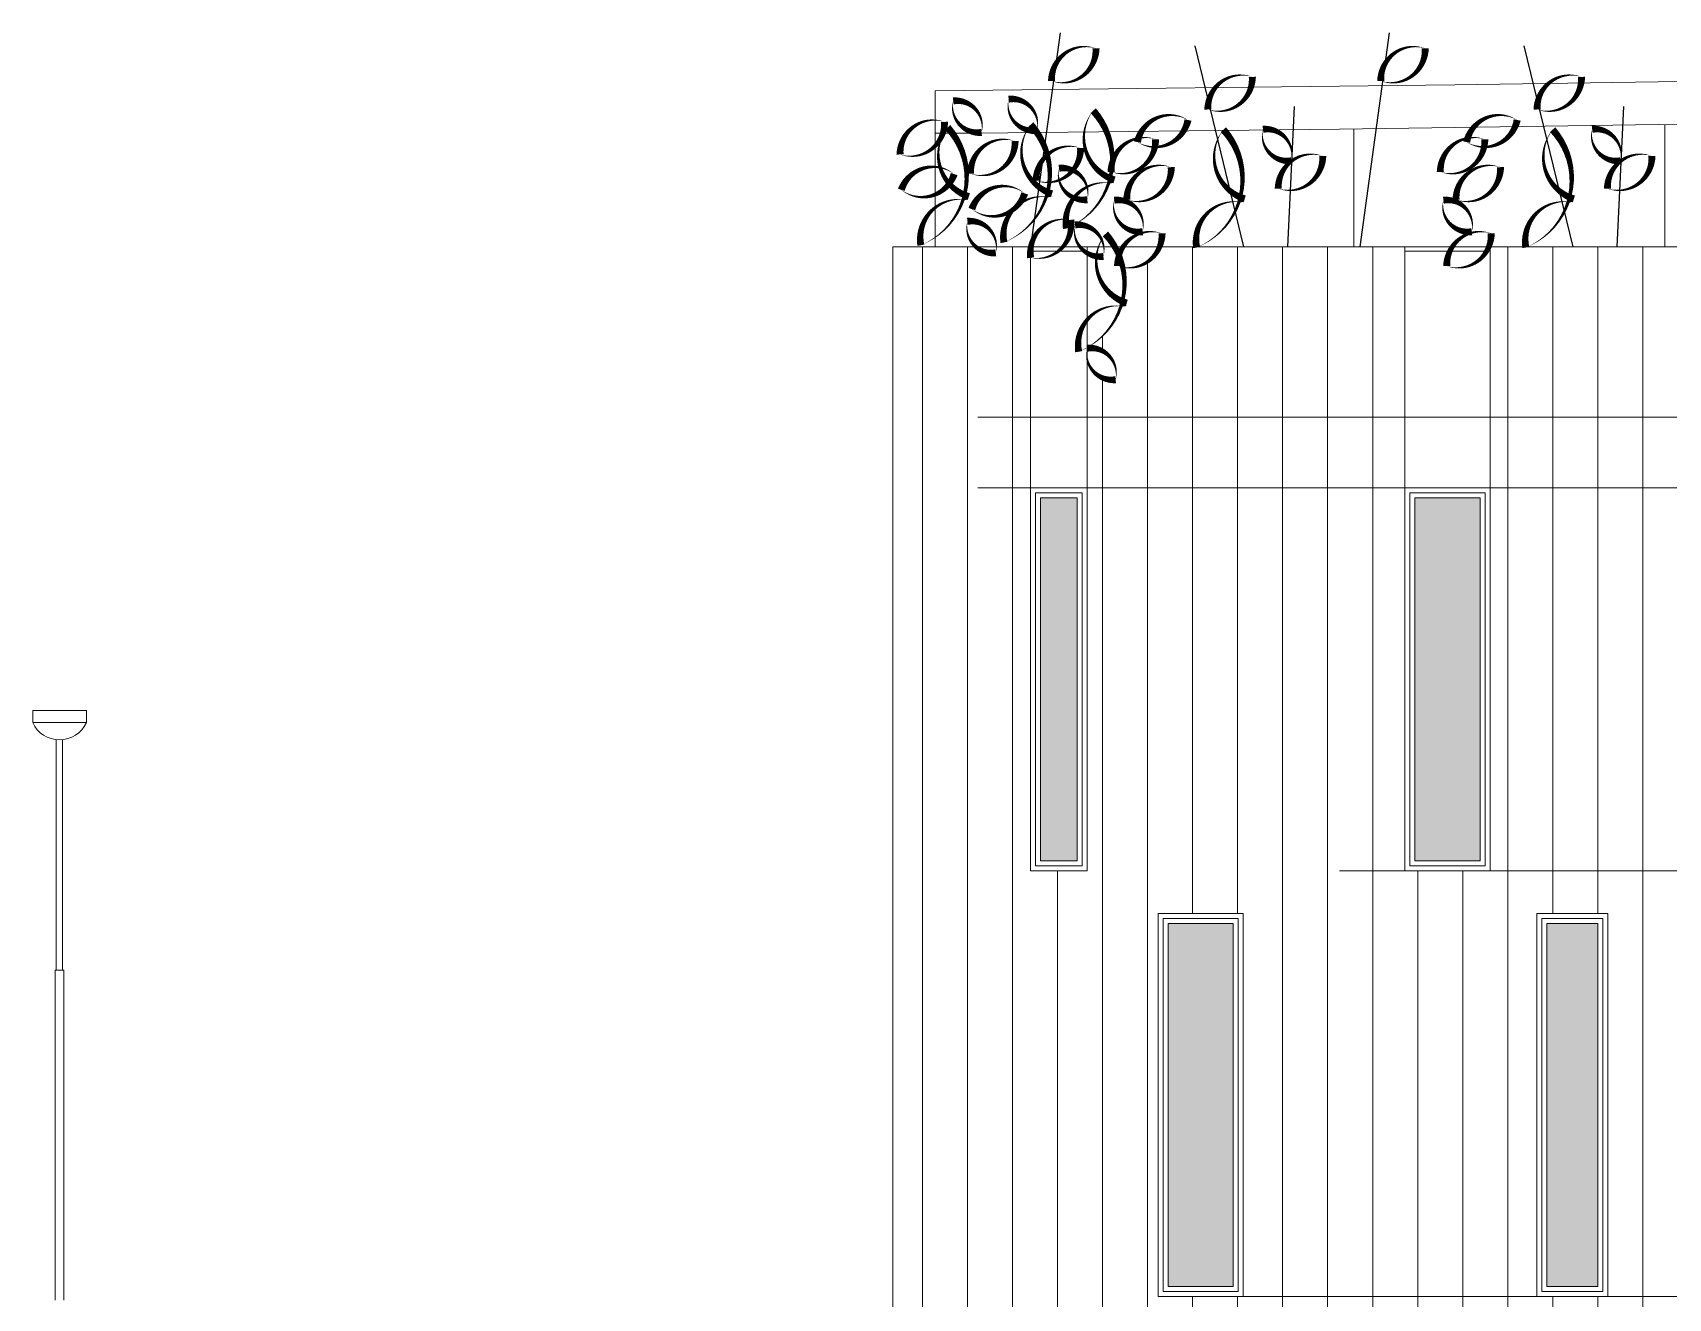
# Model space of a CAD drawing. Header units: metres. Extents: x -45 to 1930, y -347 to 488.
# Drawn here: x 110.89 to 122.42, y -251.78 to -242.85 of the extents above; entities that cross this region are included whole.
import ezdxf

# ---------------------------------------------------------------- set-up
doc = ezdxf.new("R2010")
doc.units = ezdxf.units.M
doc.layers.add('FLOATINGWINDOWS', color=2, linetype='Continuous', plot=False)
for name, color, linetype in [('SRAFY', 3, 'Continuous'), ('srafy sklo', 252, 'Continuous'), ('SRAFY-TERÉN', 252, 'Continuous'), ('zariz.predmety', 203, 'Continuous'), ('ZARIZOVAKY', 251, 'Continuous'), ('ZDIVO', 1, 'Continuous')]:
    doc.layers.add(name, color=color, linetype=linetype)

msp = doc.modelspace()

# ---------------------------------------------------------------- hatches: boundary and pattern name
at = {"layer": 'srafy sklo', "linetype": 'Continuous', "lineweight": 0}
h = msp.add_hatch(dxfattribs=at)
h.set_pattern_fill('DOTS', color=256, scale=0.05, style=0)
h.set_pattern_definition([(0, (127.22875, -244.36392), (0.0396875, 0.079375), [0, -0.079375])])
h.paths.add_polyline_path([(118.250226, -246.13392), (117.990226, -246.13392), (117.990226, -248.69392), (118.250226, -248.69392)])
h.paths.add_polyline_path([(121.090394, -246.13392), (120.630394, -246.13392), (120.630394, -248.69392), (121.090394, -248.69392)])
h.paths.add_polyline_path([(123.743489, -246.13392), (123.483489, -246.13392), (123.483489, -248.69392), (123.743489, -248.69392)])
h.paths.add_polyline_path([(126.197221, -246.13392), (125.837221, -246.13392), (125.837221, -248.69392), (126.197221, -248.69392)])
h.paths.add_polyline_path([(126.599857, -249.13392), (126.239857, -249.13392), (126.239857, -251.69392), (126.599857, -251.69392)])
h.paths.add_polyline_path([(124.670333, -249.13392), (124.410333, -249.13392), (124.410333, -251.69392), (124.670333, -251.69392)])
h.paths.add_polyline_path([(121.920554, -249.13392), (121.560554, -249.13392), (121.560554, -251.69392), (121.920554, -251.69392)])
h.paths.add_polyline_path([(119.349911, -249.13392), (118.889911, -249.13392), (118.889911, -251.69392), (119.349911, -251.69392)])
at = {"layer": 'SRAFY-TERÉN', "linetype": 'Continuous', "lineweight": 0}
h = msp.add_hatch(dxfattribs=at)
h.set_pattern_fill('LINE', color=256, scale=0.1, angle=90, style=0)
h.paths.add_polyline_path([(117.920226, -246.06392), (117.920226, -244.433144, -0.055640068), (117.920226, -244.380465), (117.920226, -244.36392), (117.680067, -244.36392, -0.059217392), (117.675354, -244.406715, -0.210931548), (117.534365, -244.36392), (116.949188, -244.36392), (116.949188, -252.36392), (127.75533, -252.36392), (127.75533, -252.32702), (127.75533, -251.76392), (119.007954, -251.76392), (118.819911, -251.76392), (118.819911, -249.06392), (119.419911, -249.06392), (119.419911, -251.76392), (121.490554, -251.76392), (121.490554, -249.06392), (121.990554, -249.06392), (121.990554, -251.76392), (124.340333, -251.76392), (124.340333, -249.06392), (124.740333, -249.06392), (127.75533, -249.06392), (127.75533, -248.76392), (123.749188, -248.76392), (123.413489, -248.76392), (120.560394, -248.76392), (120.560394, -246.06392), (118.320226, -246.06392), (118.320226, -248.76392), (117.920226, -248.76392)])
h = msp.add_hatch(dxfattribs=at)
h.set_pattern_fill('LINE', color=256, scale=0.1, angle=90, style=0)
h.paths.add_polyline_path([(120.560394, -244.36392), (119.103444, -244.36392, -0.006262489), (119.091444, -244.36899, -0.004681053), (119.09058, -244.36392), (118.830244, -244.36392, -0.351361139), (118.571019, -244.508925, -0.117115341), (118.567656, -244.749242, 0.031518356), (118.60446, -244.762943, 0.627219535), (118.576882, -244.784199, 0.017026921), (118.558353, -244.781646, -0.186684928), (118.32205, -245.073194, 0.007419469), (118.320749, -245.078448, -0.520567051), (118.520458, -245.300741, -0.386978305), (118.320226, -245.15858), (118.320226, -245.56392), (120.560394, -245.56392)], flags=17)
h = msp.add_hatch(dxfattribs=at)
h.set_pattern_fill('LINE', color=256, scale=0.1, angle=90, style=0)
h.paths.add_polyline_path([(121.160394, -245.56392), (123.413489, -245.56392), (123.413489, -244.36392), (121.424371, -244.36392, -0.006262489), (121.412371, -244.36899, -0.004681053), (121.411507, -244.36392), (121.160394, -244.36392)], flags=17)
h = msp.add_hatch(dxfattribs=at)
h.set_pattern_fill('LINE', color=256, scale=0.1, angle=90, style=0)
h.paths.add_polyline_path([(118.320226, -246.06392), (120.560394, -246.06392), (120.560394, -245.56392), (118.320226, -245.56392)], flags=17)
h = msp.add_hatch(dxfattribs=at)
h.set_pattern_fill('LINE', color=256, scale=0.1, angle=90, style=0)
h.paths.add_polyline_path([(121.160394, -246.06392), (123.413489, -246.06392), (123.413489, -245.56392), (121.160394, -245.56392)], flags=17)
h = msp.add_hatch(dxfattribs=at)
h.set_pattern_fill('LINE', color=256, scale=0.1, angle=90, style=0)
h.paths.add_polyline_path([(123.413489, -246.06392), (121.160394, -246.06392), (121.160394, -248.76392), (123.413489, -248.76392)], flags=17)

# ---------------------------------------------------------------- linework, layer by layer
at = {"linetype": 'Continuous', "lineweight": 0}
for p, q in [((110.885519, -247.632467), (110.885519, -247.718518)), ((110.885519, -247.632467), (111.014272, -247.632467)), ((111.014272, -247.632467), (111.263775, -247.632467)), ((111.263775, -247.632467), (111.263775, -247.718518)), ((110.885519, -247.718518), (111.263775, -247.718518)), ((111.051722, -249.464231), (111.051722, -247.838967)), ((111.095447, -249.464231), (111.095447, -247.83931)), ((111.042659, -251.790544), (111.042659, -249.464231)), ((111.042659, -249.464231), (111.073585, -249.464231)), ((111.10451, -249.464231), (111.073585, -249.464231)), ((111.10451, -251.790544), (111.10451, -249.464231))]:
    msp.add_line(p, q, dxfattribs=at)
msp.add_arc((111.074647, -247.632127), 0.207925, 204.5501216, 335.4498784, dxfattribs=at)
at = {"layer": 'FLOATINGWINDOWS', "linetype": 'Continuous', "lineweight": 0}
for p, q in [((127.75533, -245.56392), (117.549188, -245.56392)), ((127.75533, -246.06392), (117.549188, -246.06392)), ((123.749188, -248.76392), (120.099188, -248.76392)), ((127.757954, -251.76392), (119.007954, -251.76392))]:
    msp.add_line(p, q, dxfattribs=at)
at = {"layer": 'SRAFY', "linetype": 'Continuous', "lineweight": 0}
for p, q in [((116.949188, -244.36392), (116.949188, -252.36392)), ((117.920226, -246.06392), (117.920226, -244.36392)), ((118.320226, -246.06392), (118.320226, -244.36392)), ((118.749188, -244.36392), (120.099188, -244.36392)), ((120.560394, -246.06392), (120.560394, -244.36392)), ((121.160394, -246.06392), (121.160394, -244.36392)), ((117.920226, -246.06392), (117.920226, -248.76392)), ((118.320226, -246.06392), (118.320226, -248.76392)), ((120.560394, -246.06392), (120.560394, -248.76392)), ((121.160394, -246.06392), (121.160394, -248.76392)), ((118.819911, -249.06392), (118.819911, -251.76392)), ((119.419911, -249.06392), (119.419911, -251.76392)), ((121.490554, -249.06392), (121.490554, -251.76392)), ((121.990554, -249.06392), (121.990554, -251.76392))]:
    msp.add_line(p, q, dxfattribs=at)
for points in [[(126.267221, -244.36392), (127.75533, -244.36392), (127.75533, -252.36392), (116.949188, -252.36392), (116.949188, -244.36392), (117.922665, -244.36392)], [(118.320226, -244.36392), (120.560394, -244.36392)], [(121.160394, -244.36392), (123.413489, -244.36392)]]:
    msp.add_lwpolyline(points, dxfattribs=at)
for points in [[(117.920226, -246.06392), (118.320226, -246.06392), (118.320226, -248.76392), (117.920226, -248.76392)], [(120.560394, -246.06392), (121.160394, -246.06392), (121.160394, -248.76392), (120.560394, -248.76392)], [(117.955226, -246.09892), (118.285226, -246.09892), (118.285226, -248.72892), (117.955226, -248.72892)], [(117.990226, -246.13392), (118.250226, -246.13392), (118.250226, -248.69392), (117.990226, -248.69392)], [(120.595394, -246.09892), (121.125394, -246.09892), (121.125394, -248.72892), (120.595394, -248.72892)], [(120.630394, -246.13392), (121.090394, -246.13392), (121.090394, -248.69392), (120.630394, -248.69392)], [(118.819911, -249.06392), (119.419911, -249.06392), (119.419911, -251.76392), (118.819911, -251.76392)], [(121.490554, -249.06392), (121.990554, -249.06392), (121.990554, -251.76392), (121.490554, -251.76392)], [(118.854911, -249.09892), (119.384911, -249.09892), (119.384911, -251.72892), (118.854911, -251.72892)], [(118.889911, -249.13392), (119.349911, -249.13392), (119.349911, -251.69392), (118.889911, -251.69392)], [(121.525554, -249.09892), (121.955554, -249.09892), (121.955554, -251.72892), (121.525554, -251.72892)], [(121.560554, -249.13392), (121.920554, -249.13392), (121.920554, -251.69392), (121.560554, -251.69392)]]:
    msp.add_lwpolyline(points, close=True, dxfattribs=at)
at = {"layer": 'zariz.predmety', "color": 253, "linetype": 'Continuous', "ltscale": 0.001}
for p, q in [((117.922665, -244.36392), (118.130743, -242.854538)), ((119.424188, -244.36392), (119.080024, -242.947786)), ((120.243592, -244.36392), (120.45167, -242.854538)), ((121.745115, -244.36392), (121.400951, -242.947786)), ((119.734559, -244.36392), (119.782382, -243.375631)), ((122.055486, -244.36392), (122.103309, -243.375631))]:
    msp.add_line(p, q, dxfattribs=at)
for points in [[(118.382123, -242.964963, 0, 0, 0.520567051), (118.382123, -242.964963, 0, 0.05, 0.520567051), (118.068382, -243.194908, 0, 0.05, 0.520567051), (118.382123, -242.964963, 0.05, 0.05, 0)], [(120.70305, -242.964963, 0, 0, 0.520567051), (120.70305, -242.964963, 0, 0.05, 0.520567051), (120.389309, -243.194908, 0, 0.05, 0.520567051), (120.70305, -242.964963, 0.05, 0.05, 0)], [(119.484257, -243.165897, 0, 0, 0.520567051), (119.484257, -243.165897, 0, 0.05, 0.520567051), (119.170516, -243.395842, 0, 0.05, 0.520567051), (119.484257, -243.165897, 0.05, 0.05, 0)], [(121.805184, -243.165897, 0, 0, 0.520567051), (121.805184, -243.165897, 0, 0.05, 0.520567051), (121.491443, -243.395842, 0, 0.05, 0.520567051), (121.805184, -243.165897, 0.05, 0.05, 0)], [(117.966037, -243.544828, 0, 0, 0.520567051), (117.966037, -243.544828, 0, 0.05, 0.520567051), (117.766327, -243.322535, 0, 0.05, 0.520567051), (117.966037, -243.544828, 0.05, 0.05, 0)], [(117.574993, -243.557601, 0, 0, 0.520567051), (117.574993, -243.557601, 0, 0.05, 0.520567051), (117.375283, -243.335308, 0, 0.05, 0.520567051), (117.574993, -243.557601, 0.05, 0.05, 0)], [(118.362256, -243.40408, 0, 0, 0.520567051), (118.362256, -243.40408, 0, 0.05, 0.520567051), (118.512087, -243.892442, 0, 0.05, 0.520567051), (118.490407, -243.915543, 0, 0.05, 0.520567051), (118.173312, -244.234915, 0, 0.05, 0.520567051), (118.362256, -243.40408, 0.05, 0.05, 0)], [(118.673849, -243.625541, 0, 0, 0.520567051), (118.673849, -243.625541, 0, 0.05, 0.520567051), (119.03042, -243.470089, 0, 0.05, 0.520567051), (118.673849, -243.625541, 0.05, 0.05, 0)], [(120.994776, -243.625541, 0, 0, 0.520567051), (120.994776, -243.625541, 0, 0.05, 0.520567051), (121.351347, -243.470089, 0, 0.05, 0.520567051), (120.994776, -243.625541, 0.05, 0.05, 0)], [(117.314028, -243.483055, 0, 0, 0.520567051), (117.314028, -243.483055, 0, 0.05, 0.520567051), (117.000287, -243.712999, 0, 0.05, 0.520567051), (117.314028, -243.483055, 0.05, 0.05, 0)], [(117.335749, -243.522042, 0, 0, 0.520567051), (117.335749, -243.522042, 0, 0.05, 0.520567051), (117.48558, -244.010404, 0, 0.05, 0.520567051), (117.4639, -244.033506, 0, 0.05, 0.520567051), (117.146806, -244.352878, 0, 0.05, 0.520567051), (117.335749, -243.522042, 0.05, 0.05, 0)], [(117.921905, -243.502347, 0, 0, 0.520567051), (117.921905, -243.502347, 0, 0.05, 0.520567051), (118.071736, -243.990709, 0, 0.05, 0.520567051), (118.050056, -244.013811, 0, 0.05, 0.520567051), (117.732961, -244.333183, 0, 0.05, 0.520567051), (117.921905, -243.502347, 0.05, 0.05, 0)], [(119.280388, -243.538154, 0, 0, 0.520567051), (119.280388, -243.538154, 0, 0.05, 0.520567051), (119.430219, -244.026517, 0, 0.05, 0.520567051), (119.408538, -244.049618, 0, 0.05, 0.520567051), (119.091444, -244.36899, 0, 0.05, 0.520567051), (119.280388, -243.538154, 0.05, 0.05, 0)], [(119.758873, -243.757755, 0, 0, 0.520567051), (119.758873, -243.757755, 0, 0.05, 0.520567051), (119.559164, -243.535462, 0, 0.05, 0.520567051), (119.758873, -243.757755, 0.05, 0.05, 0)], [(121.601315, -243.538154, 0, 0, 0.520567051), (121.601315, -243.538154, 0, 0.05, 0.520567051), (121.751146, -244.026517, 0, 0.05, 0.520567051), (121.729465, -244.049618, 0, 0.05, 0.520567051), (121.412371, -244.36899, 0, 0.05, 0.520567051), (121.601315, -243.538154, 0.05, 0.05, 0)], [(122.0798, -243.757755, 0, 0, 0.520567051), (122.0798, -243.757755, 0, 0.05, 0.520567051), (121.880091, -243.535462, 0, 0.05, 0.520567051), (122.0798, -243.757755, 0.05, 0.05, 0)], [(117.811373, -243.618768, 0, 0, 0.520567051), (117.811373, -243.618768, 0, 0.05, 0.520567051), (117.497632, -243.848713, 0, 0.05, 0.520567051), (117.811373, -243.618768, 0.05, 0.05, 0)], [(118.2735, -243.667611, 0, 0, 0.520567051), (118.2735, -243.667611, 0, 0.05, 0.520567051), (117.959759, -243.897556, 0, 0.05, 0.520567051), (118.2735, -243.667611, 0.05, 0.05, 0)], [(118.802145, -243.605975, 0, 0, 0.520567051), (118.802145, -243.605975, 0, 0.05, 0.520567051), (118.488404, -243.835919, 0, 0.05, 0.520567051), (118.802145, -243.605975, 0.05, 0.05, 0)], [(121.123072, -243.605975, 0, 0, 0.520567051), (121.123072, -243.605975, 0, 0.05, 0.520567051), (120.809331, -243.835919, 0, 0.05, 0.520567051), (121.123072, -243.605975, 0.05, 0.05, 0)], [(118.912817, -243.802447, 0, 0, 0.520567051), (118.912817, -243.802447, 0, 0.05, 0.520567051), (118.599077, -244.032392, 0, 0.05, 0.520567051), (118.912817, -243.802447, 0.05, 0.05, 0)], [(119.980647, -243.723739, 0, 0, 0.520567051), (119.980647, -243.723739, 0, 0.05, 0.520567051), (119.666906, -243.953683, 0, 0.05, 0.520567051), (119.980647, -243.723739, 0.05, 0.05, 0)], [(121.233744, -243.802447, 0, 0, 0.520567051), (121.233744, -243.802447, 0, 0.05, 0.520567051), (120.920004, -244.032392, 0, 0.05, 0.520567051), (121.233744, -243.802447, 0.05, 0.05, 0)], [(122.301574, -243.723739, 0, 0, 0.520567051), (122.301574, -243.723739, 0, 0.05, 0.520567051), (121.987833, -243.953683, 0, 0.05, 0.520567051), (122.301574, -243.723739, 0.05, 0.05, 0)], [(117.382294, -243.851721, 0, 0, 0.520567051), (117.382294, -243.851721, 0, 0.05, 0.520567051), (117.009321, -243.96217, 0, 0.05, 0.520567051), (117.382294, -243.851721, 0.05, 0.05, 0)], [(118.320597, -244.031798, 0, 0, 0.520567051), (118.320597, -244.031798, 0, 0.05, 0.520567051), (118.120888, -243.809505, 0, 0.05, 0.520567051), (118.320597, -244.031798, 0.05, 0.05, 0)], [(117.879639, -243.987434, 0, 0, 0.520567051), (117.879639, -243.987434, 0, 0.05, 0.520567051), (117.506666, -244.097884, 0, 0.05, 0.520567051), (117.879639, -243.987434, 0.05, 0.05, 0)], [(118.710249, -244.257366, 0, 0, 0.520567051), (118.710249, -244.257366, 0, 0.05, 0.520567051), (118.510539, -244.035073, 0, 0.05, 0.520567051), (118.710249, -244.257366, 0.05, 0.05, 0)], [(121.031176, -244.257366, 0, 0, 0.520567051), (121.031176, -244.257366, 0, 0.05, 0.520567051), (120.831466, -244.035073, 0, 0.05, 0.520567051), (121.031176, -244.257366, 0.05, 0.05, 0)], [(117.675354, -244.406715, 0, 0, 0.520567051), (117.675354, -244.406715, 0, 0.05, 0.520567051), (117.475644, -244.184422, 0, 0.05, 0.520567051), (117.675354, -244.406715, 0.05, 0.05, 0)], [(117.921246, -244.441071, 0, 0, 0.520567051), (117.921246, -244.441071, 0, 0.05, 0.520567051), (118.204347, -244.174309, 0, 0.05, 0.520567051), (117.921246, -244.441071, 0.05, 0.05, 0)], [(118.433983, -244.432086, 0, 0, 0.520567051), (118.433983, -244.432086, 0, 0.05, 0.520567051), (118.234273, -244.209793, 0, 0.05, 0.520567051), (118.433983, -244.432086, 0.05, 0.05, 0)], [(118.448731, -244.272735, 0, 0, 0.520567051), (118.448731, -244.272735, 0, 0.05, 0.520567051), (118.598562, -244.761098, 0, 0.05, 0.520567051), (118.576882, -244.784199, 0, 0.05, 0.520567051), (118.259788, -245.103571, 0, 0.05, 0.520567051), (118.448731, -244.272735, 0.05, 0.05, 0)], [(118.533829, -244.499563, 0, 0, 0.520567051), (118.533829, -244.499563, 0, 0.05, 0.520567051), (118.84757, -244.269618, 0, 0.05, 0.520567051), (118.533829, -244.499563, 0.05, 0.05, 0)], [(120.854756, -244.499563, 0, 0, 0.520567051), (120.854756, -244.499563, 0, 0.05, 0.520567051), (121.168497, -244.269618, 0, 0.05, 0.520567051), (120.854756, -244.499563, 0.05, 0.05, 0)], [(118.520458, -245.300741, 0, 0, 0.520567051), (118.520458, -245.300741, 0, 0.05, 0.520567051), (118.320749, -245.078448, 0, 0.05, 0.520567051), (118.520458, -245.300741, 0.05, 0.05, 0)]]:
    msp.add_lwpolyline(points, format="xyseb", close=True, dxfattribs=at)
at = {"layer": 'ZARIZOVAKY', "linetype": 'Continuous', "lineweight": 0}
for p, q in [((124.863657, -243.16392), (120.910953, -243.22172)), ((120.910953, -243.22172), (117.249188, -243.26392)), ((117.249188, -243.56392), (117.249188, -243.26392)), ((120.099188, -243.53348), (117.549188, -243.56392)), ((120.910953, -243.52379), (120.099188, -243.53348)), ((120.199188, -243.532286), (120.199188, -244.36392)), ((120.910953, -243.52379), (124.863657, -243.46392)), ((122.392757, -243.506101), (122.392757, -244.36392)), ((117.549188, -243.56392), (117.249188, -243.56392)), ((117.249188, -243.56392), (117.249188, -244.36392)), ((117.920226, -244.36392), (118.320226, -244.36392)), ((117.920226, -244.39392), (118.320226, -244.39392)), ((120.560394, -244.36392), (121.160394, -244.36392)), ((120.560394, -244.39392), (121.160394, -244.39392))]:
    msp.add_line(p, q, dxfattribs=at)
at = {"layer": 'ZDIVO', "linetype": 'Continuous', "lineweight": 0}
msp.add_line((117.249188, -244.36392), (116.949188, -244.36392), dxfattribs=at)

doc.saveas('drawing.dxf')
